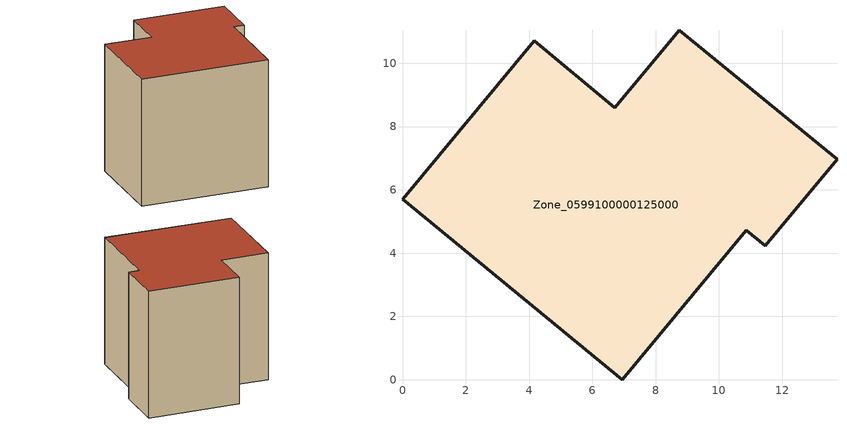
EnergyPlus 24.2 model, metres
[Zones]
Zone_0599100000125000
 floor ground (C_G): 8.74,11.04 13.73,6.97 11.46,4.24 10.87,4.72 6.95,0 0,5.7 4.17,10.71 6.71,8.6 z0
 wall outside (C_F): 4.17,10.71 0,5.7 6.95,0 10.87,4.72 11.46,4.24 13.73,6.97 8.74,11.04 6.71,8.6 4.17,10.71 z0:9.03
 roof outside (C_R): 8.74,11.04 6.71,8.6 4.17,10.71 0,5.7 6.95,0 10.87,4.72 11.46,4.24 13.73,6.97 z9.03
[BUILDING]
Pand.0599100000125000: North Axis=0; Terrain=City; Loads Convergence Tolerance Value=0.04; Temperature Convergence Tolerance Value=0.4; Solar Distribution=FullExterior; Maximum Number of Warmup Days=25; Minimum Number of Warmup Days=1
[Site:Location]
Rotterdam.The.Hague.AP_ZH_NLD Design_Conditions: Latitude=51.96; Longitude=4.45; Time Zone=1; Elevation=-4.5
[SITE:GROUNDTEMPERATURE:BUILDINGSURFACE]
18, 18, 18, 18, 18, 18, 18, 18, 18, 18, 18, 18
[MATERIAL] Thermal Absorptance=0.9; Solar Absorptance=0.7; Visible Absorptance=0.7
Name | Roughness | Thickness | Conductivity | Density | Specific Heat
G.TC.1946-1964 | MediumSmooth | 0.15 | 1 | 540 | 1210
F.TC.1946-1964 | Rough | 0.3 | 0.857143 | 1920 | 840
R.TC.1946-1964 | MediumRough | 0.2 | 0.235294 | 1500 | 1000
[CONSTRUCTION]
C_G: G.TC.1946-1964
C_F: F.TC.1946-1964
C_R: R.TC.1946-1964
[ZONE]
Zone_0599100000125000: Type=1; Multiplier=1; Ceiling Height=Autocalculate; Volume=Autocalculate; Floor Area=autocalculate; Part of Total Floor Area=Yes
[ZONEINFILTRATION:DESIGNFLOWRATE]
Infil_Zone_0599100000125000: Zone or ZoneList or Space or SpaceList=Zone_0599100000125000; Schedule=AlwaysOn; Design Flow Rate Calculation Method=Flow/Area; Flow Rate per Floor Area=0.003; Constant Term Coefficient=1; Temperature Term Coefficient=0; Velocity Term Coefficient=0; Velocity Squared Term Coefficient=0
[HVACTEMPLATE:ZONE:IDEALLOADSAIRSYSTEM]
Zone_0599100000125000: Maximum Heating Supply Air Temperature=50; Minimum Cooling Supply Air Temperature=13; Maximum Heating Supply Air Humidity Ratio=0.0156; Minimum Cooling Supply Air Humidity Ratio=0.0077; Heating Limit=NoLimit; Cooling Limit=NoLimit; Dehumidification Control Type=ConstantSensibleHeatRatio; Cooling Sensible Heat Ratio=0.7; Dehumidification Setpoint=60; Humidification Control Type=None; Humidification Setpoint=30; Outdoor Air Method=None; Outdoor Air Flow Rate per Person=0.00944; Outdoor Air Flow Rate per Zone Floor Area=0; Outdoor Air Flow Rate per Zone=0; Demand Controlled Ventilation Type=None; Outdoor Air Economizer Type=NoEconomizer; Heat Recovery Type=None; Sensible Heat Recovery Effectiveness=0.7; Latent Heat Recovery Effectiveness=0.65
[ZONECONTROL:THERMOSTAT]
ThermostatControl_Zone_0599100000125000: Zone or ZoneList=Zone_0599100000125000; Control Type Schedule=DualSetpointControlType; Control 1=Thermostat_Zone_0599100000125000; Temperature Difference Between Cutout And Setpoint=0
[THERMOSTATSETPOINT:DUALSETPOINT]
Thermostat_Zone_0599100000125000: Heating Setpoint Temperature Schedule=HeatingSetpoint_Zone_0599100000125000; Cooling Setpoint Temperature Schedule=CoolingSetpoint_Zone_0599100000125000
[SCHEDULE:COMPACT]
HeatingSetpoint_Zone_0599100000125000: Through: 12/31, For: AllDays, Until: 24:00, 21
CoolingSetpoint_Zone_0599100000125000: Through: 12/31, For: AllDays, Until: 24:00, 24
DualSetpointControlType: Through: 12/31, For: AllDays, Until: 24:00, 4
AlwaysOn: Through: 12/31, For: AllDays, Until: 24:00, 1
